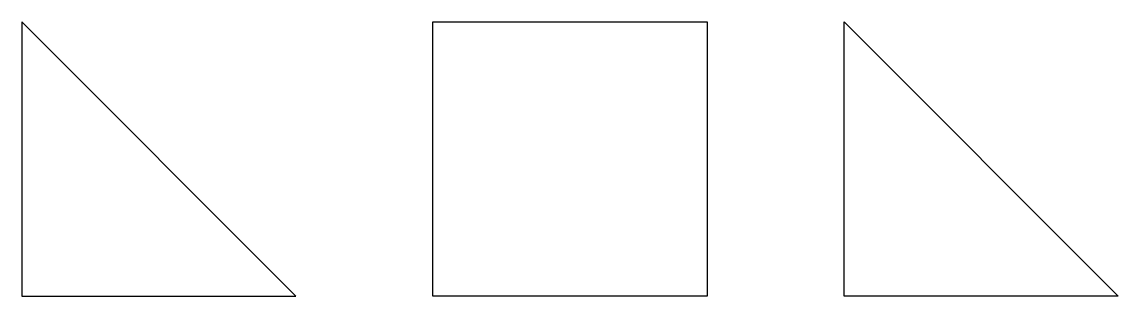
# Model space of a CAD drawing. Extents: x -30 to 30, y 0 to 15.
import ezdxf

# ---------------------------------------------------------------- set-up
doc = ezdxf.new("R2010")
doc.units = 0
doc.layers.add('Layer_1', color=1, linetype='CONTINUOUS')

msp = doc.modelspace()

# ---------------------------------------------------------------- linework, layer by layer
for points in [[(-30, 15), (-30, 0), (-15, 0), (-30, 15)], [(30, 0), (15, 0), (15, 15), (30, 0)]]:
    msp.add_lwpolyline(points, close=True)
at = {"layer": 'Layer_1'}
msp.add_lwpolyline([(7.5, 15), (7.5, 0), (-7.5, 0), (-7.50001, 15), (7.5, 15)], close=True, dxfattribs=at)

doc.saveas('drawing.dxf')
